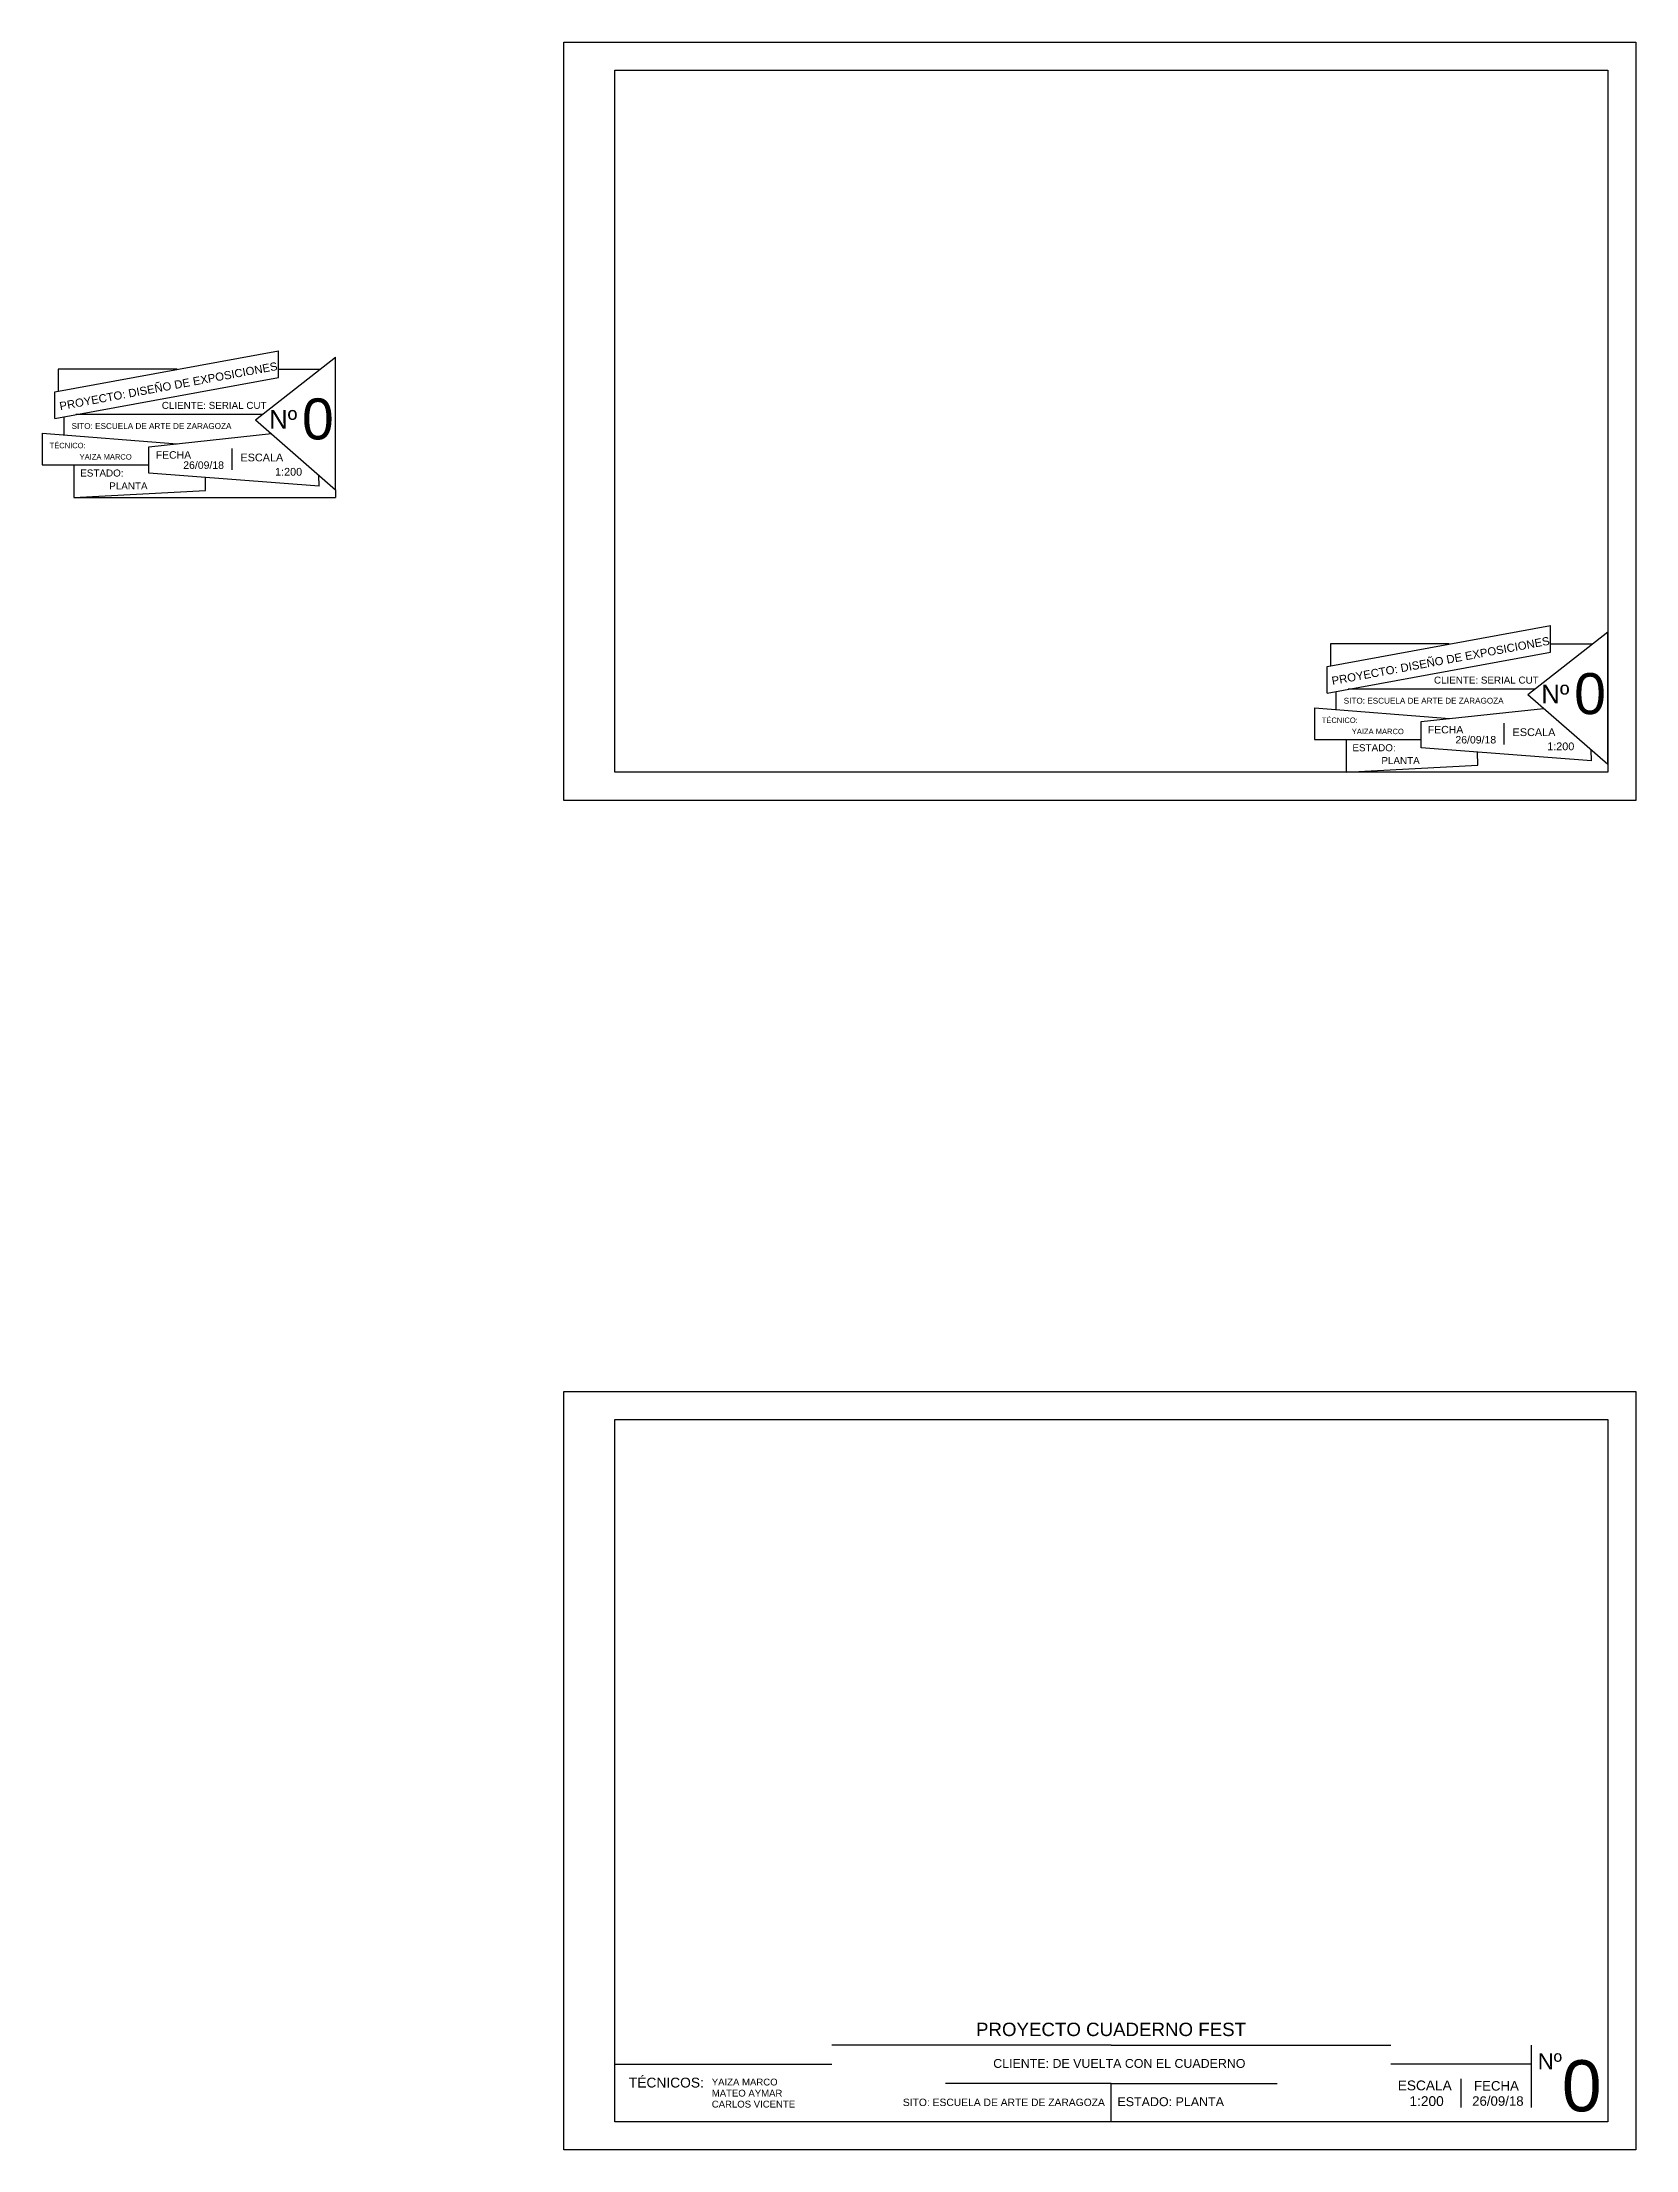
# Model space of a CAD drawing. Header units: millimetres. Extents: x 1861 to 2084, y 2224 to 2390.
# Drawn here: x 1861.1 to 1985.9, y 2224.5 to 2389.6 of the extents above; entities that cross this region are included whole.
import ezdxf

# ---------------------------------------------------------------- set-up
doc = ezdxf.new("R2010")
doc.units = ezdxf.units.MM
doc.layers.add('CAJETIN', color=5, linetype='Continuous')
doc.layers.add('z-poli-s', color=6, linetype='Continuous')
doc.styles.get("Standard").update_dxf_attribs({"font": 'arial.ttf'})

msp = doc.modelspace()

# ---------------------------------------------------------------- linework, layer by layer
at = {"layer": 'CAJETIN'}
for p, q in [((1901.95, 2389.57), (1985.95, 2389.57)), ((1901.95, 2330.17), (1901.95, 2389.57)), ((1985.95, 2389.57), (1985.95, 2330.17)), ((1905.95, 2387.37), (1983.75, 2387.37)), ((1905.95, 2332.37), (1905.95, 2387.37)), ((1983.75, 2387.37), (1983.75, 2332.37)), ((1983.75, 2332.37), (1905.95, 2332.37)), ((1985.95, 2330.17), (1901.95, 2330.17)), ((1901.95, 2283.86), (1985.95, 2283.86)), ((1901.95, 2224.46), (1901.95, 2283.86)), ((1985.95, 2283.86), (1985.95, 2224.46)), ((1905.95, 2281.66), (1983.75, 2281.66)), ((1905.95, 2226.66), (1905.95, 2281.66)), ((1983.75, 2281.66), (1983.75, 2226.66)), ((1983.75, 2226.66), (1905.95, 2226.66)), ((1985.95, 2224.46), (1901.95, 2224.46))]:
    msp.add_line(p, q, dxfattribs=at)
at = {"layer": 'z-poli-s'}
for p, q in [((1862.09, 2362.19), (1879.6, 2365.4)), ((1877.81, 2359.98), (1884.08, 2364.9)), ((1879.6, 2363.31), (1879.6, 2365.4)), ((1884.08, 2354.51), (1884.08, 2364.9)), ((1862.09, 2360.1), (1879.6, 2363.31)), ((1871.66, 2363.95), (1862.35, 2363.95)), ((1862.35, 2363.95), (1862.35, 2362.24)), ((1879.6, 2363.95), (1882.86, 2363.95)), ((1862.09, 2360.1), (1862.09, 2362.19)), ((1862.78, 2360.23), (1862.78, 2358.8)), ((1878.35, 2360.4), (1863.73, 2360.4)), ((1877.81, 2359.98), (1884.08, 2354.51)), ((1861.09, 2358.93), (1871.67, 2358.1)), ((1861.09, 2358.93), (1861.09, 2356.45)), ((1869.45, 2357.86), (1879.05, 2358.9)), ((1869.45, 2355.8), (1869.45, 2357.86)), ((1861.09, 2356.45), (1869.45, 2356.45)), ((1863.57, 2356.45), (1863.57, 2353.89)), ((1875.97, 2356.07), (1875.97, 2357.75)), ((1882.8, 2354.78), (1869.45, 2355.8)), ((1873.89, 2354.45), (1873.88, 2355.46)), ((1882.8, 2354.78), (1882.77, 2355.65)), ((1884.08, 2354.51), (1884.08, 2353.89)), ((1863.57, 2353.89), (1873.89, 2354.45)), ((1863.57, 2353.89), (1884.08, 2353.89)), ((1961.76, 2340.67), (1979.27, 2343.88)), ((1977.48, 2338.46), (1983.75, 2343.38)), ((1979.27, 2341.79), (1979.27, 2343.88)), ((1983.75, 2333), (1983.75, 2343.38)), ((1961.76, 2338.58), (1979.27, 2341.79)), ((1971.33, 2342.43), (1962.03, 2342.43)), ((1962.03, 2342.43), (1962.03, 2340.72)), ((1979.27, 2342.43), (1982.53, 2342.43)), ((1961.76, 2338.58), (1961.76, 2340.67)), ((1962.45, 2338.71), (1962.45, 2337.28)), ((1978.02, 2338.89), (1963.4, 2338.89)), ((1977.48, 2338.46), (1983.75, 2333)), ((1960.76, 2337.41), (1971.34, 2336.58)), ((1960.76, 2337.41), (1960.76, 2334.93)), ((1969.12, 2336.34), (1978.72, 2337.38)), ((1960.76, 2334.93), (1969.12, 2334.93)), ((1963.24, 2334.93), (1963.24, 2332.37)), ((1969.12, 2334.28), (1969.12, 2336.34)), ((1975.64, 2334.56), (1975.64, 2336.23)), ((1982.47, 2333.27), (1969.12, 2334.28)), ((1973.56, 2332.93), (1973.55, 2333.94)), ((1982.47, 2333.27), (1982.44, 2334.14)), ((1963.24, 2332.37), (1973.56, 2332.93)), ((1944.85, 2232.66), (1922.95, 2232.66)), ((1944.85, 2232.66), (1966.75, 2232.66)), ((1977.75, 2232.66), (1977.75, 2227.78)), ((1905.95, 2231.16), (1922.95, 2231.16)), ((1977.75, 2231.16), (1966.75, 2231.16)), ((1944.85, 2229.66), (1931.85, 2229.66)), ((1944.85, 2229.66), (1957.85, 2229.66)), ((1944.85, 2226.66), (1944.85, 2229.66)), ((1972.25, 2227.78), (1972.25, 2230.03))]:
    msp.add_line(p, q, dxfattribs=at)

# ---------------------------------------------------------------- texts
for p in [(1862.51, 2360.73), (1962.18, 2339.21)]:
    msp.add_text('PROYECTO: DISEÑO DE EXPOSICIONES', height=0.6367, rotation=10.5179, dxfattribs=at).set_placement(p)
for s, height, p in [('CLIENTE: SERIAL CUT', 0.5506, (1870.46, 2360.84)), ('0', 3.21, (1881.44, 2358.45)), ('SITO: ESCUELA DE ARTE DE ZARAGOZA', 0.4572, (1863.39, 2359.27)), ('Nº', 1.445, (1878.87, 2359.3)), ('TÉCNICO: ', 0.423, (1861.67, 2357.76)), ('YAIZA MARCO ', 0.424, (1864.02, 2356.87)), ('FECHA', 0.587, (1869.98, 2356.94)), ('26/09/18', 0.587, (1872.14, 2356.14)), ('ESCALA', 0.608, (1876.62, 2356.73)), ('1:200', 0.608, (1879.33, 2355.61)), ('ESTADO:', 0.553, (1864.07, 2355.54)), ('PLANTA', 0.553, (1866.34, 2354.53)), ('CLIENTE: SERIAL CUT', 0.5506, (1970.13, 2339.32)), ('0', 3.21, (1981.11, 2336.93)), ('SITO: ESCUELA DE ARTE DE ZARAGOZA', 0.4572, (1963.06, 2337.75)), ('Nº', 1.445, (1978.54, 2337.78)), ('TÉCNICO: ', 0.423, (1961.34, 2336.24)), ('YAIZA MARCO ', 0.424, (1963.69, 2335.36)), ('FECHA', 0.587, (1969.65, 2335.42)), ('26/09/18', 0.587, (1971.81, 2334.63)), ('ESCALA', 0.608, (1976.29, 2335.21)), ('1:200', 0.608, (1979, 2334.1)), ('ESTADO:', 0.553, (1963.74, 2334.02)), ('PLANTA', 0.553, (1966.01, 2333.01)), ('PROYECTO CUADERNO FEST', 1.0484, (1934.25, 2233.37)), ('CLIENTE: DE VUELTA CON EL CUADERNO', 0.6956, (1935.6, 2230.88)), ('Nº', 1.244, (1978.26, 2230.77)), ('0', 4.01, (1980.15, 2227.47)), ('TÉCNICOS: ', 0.773, (1907.05, 2229.34)), ('YAIZA MARCO ', 0.5356, (1913.55, 2229.5)), ('MATEO AYMAR', 0.5356, (1913.55, 2228.63)), ('ESCALA', 0.768, (1967.29, 2229.12)), ('FECHA', 0.742, (1973.27, 2229.1)), ('CARLOS VICENTE', 0.5356, (1913.55, 2227.77)), ('SITO: ESCUELA DE ARTE DE ZARAGOZA', 0.5776, (1928.52, 2227.89)), ('ESTADO: PLANTA', 0.6986, (1945.33, 2227.88)), ('1:200', 0.768, (1968.21, 2227.89)), ('26/09/18', 0.742, (1973.12, 2227.91))]:
    msp.add_text(s, height=height, dxfattribs=at).set_placement(p)

doc.saveas('drawing.dxf')
